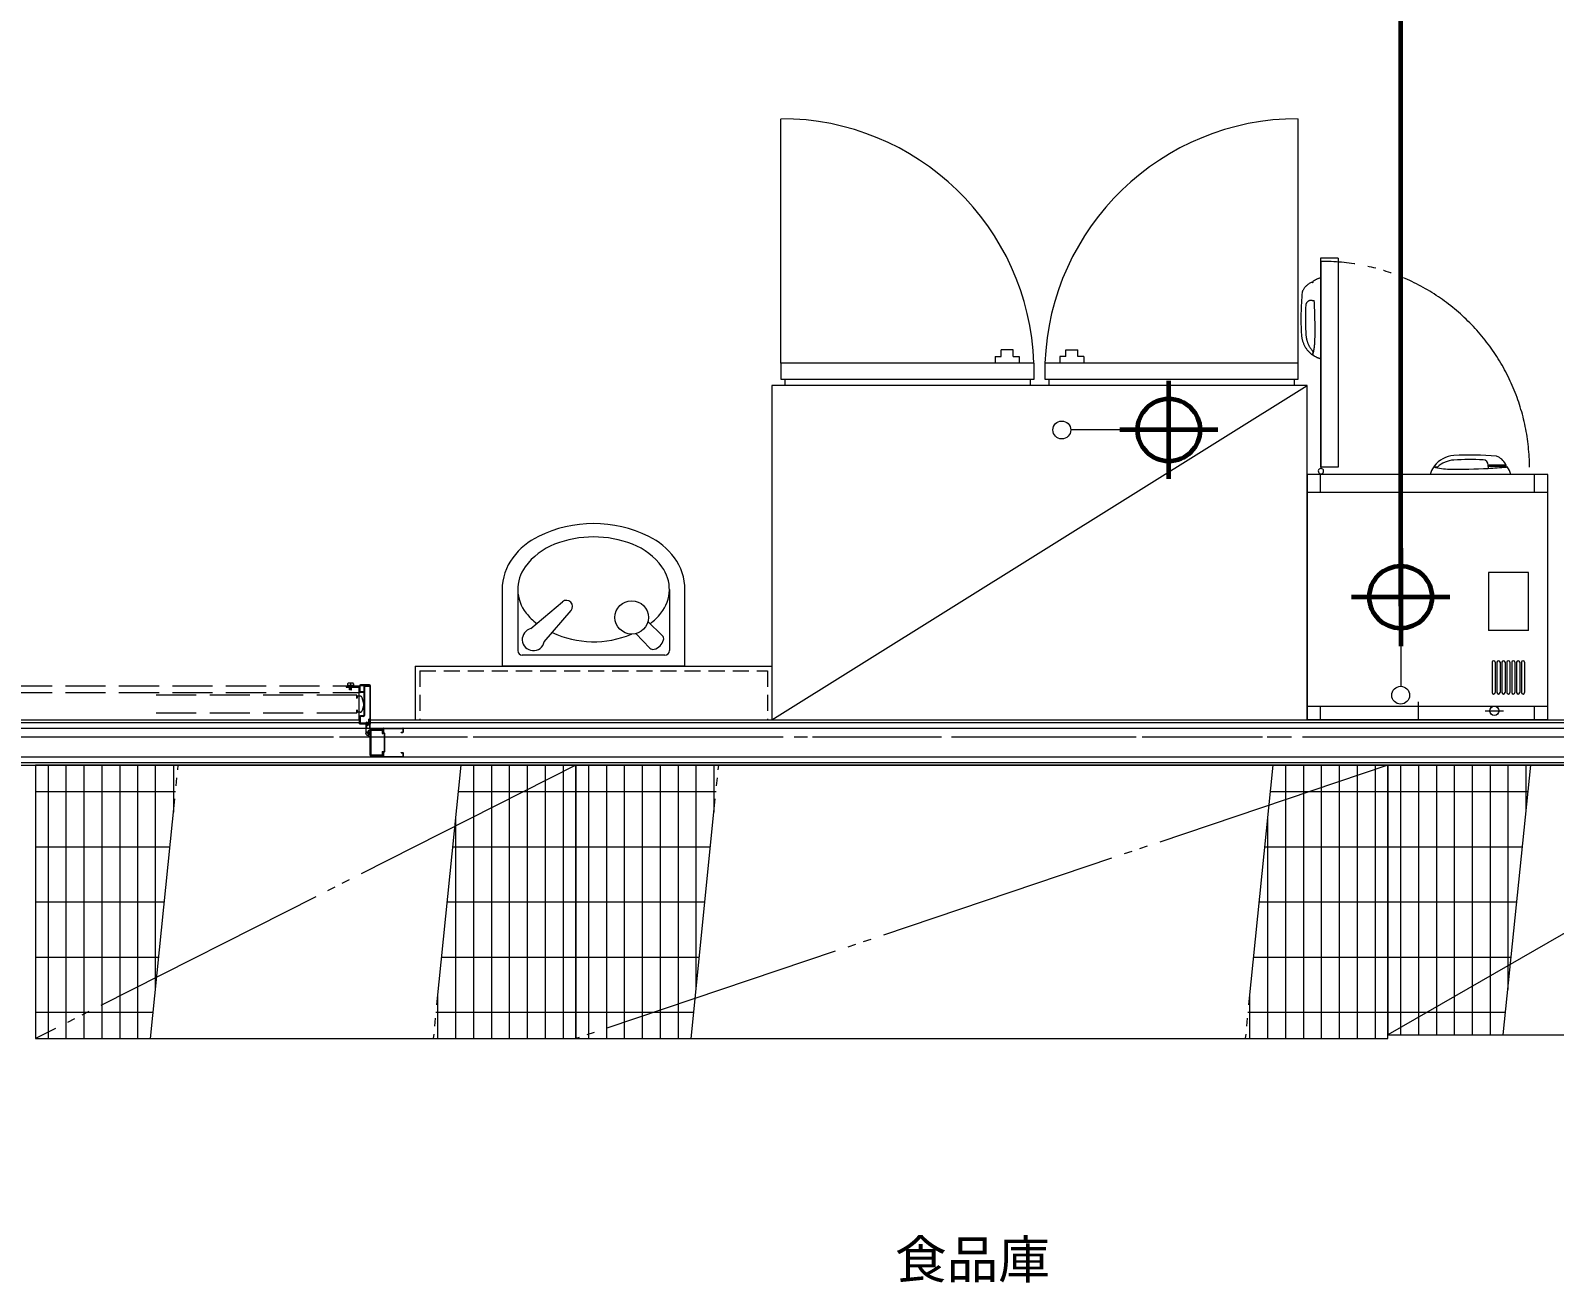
# Model space of a CAD drawing. Units: millimetres at full size. Extents: x -12803 to 120774, y -9413 to 101127.
# Drawn here: x 86442 to 89859, y 13273 to 16081 of the extents above; entities that cross this region are included whole.
import ezdxf
from ezdxf.enums import TextEntityAlignment as Align

# ---------------------------------------------------------------- set-up
doc = ezdxf.new("R2010")
doc.units = ezdxf.units.MM
doc.header["$LTSCALE"] = 30
for name, pattern in [('CHAIN2', [12, 9, -1, 1, -1]), ('DASHED1', [1.8, 1.2, -0.6]), ('DASHED3', [4, 3, -1]), ('DOUBLE_CHAIN1', [8.8, 5, -1, 0.6, -0.6, 0.6, -1]), ('LONG_CHAIN', [21, 18, -1, 1, -1]), ('LONG_DOUBLE_CHAIN', [21.8, 18, -1, 0.6, -0.6, 0.6, -1])]:
    doc.linetypes.add(name, pattern=pattern)
doc.layers.add('0-0_NoName', color=7, linetype='Continuous')
doc.layers.add('2-E_AIHO12-部屋名', color=7, linetype='Continuous')
for name, color, linetype, lineweight in [('0-5_AIHO47-厨房機器アウトライン', 7, 'Continuous', 15), ('0-6_AIHO30-厨房機器LL', 7, 'Continuous', 15), ('0-E_AIHO48-厨房機器既設品', 7, 'Continuous', 15), ('1-0_AIHO58-排水寸法・コメント', 1, 'Continuous', 60), ('2-2_間仕切り芯', 7, 'DOUBLE_CHAIN1', 15), ('2-3_間仕切り', 7, 'Continuous', 15), ('2-A_建具', 7, 'Continuous', 15), ('2-B_金物', 7, 'Continuous', 15), ('2-D_AIHO13-衛生器具', 7, 'Continuous', 15), ('3-2_AIHO08-壁芯', 7, 'CHAIN2', 15), ('3-3_AIHO30-厨房機器', 7, 'Continuous', 15), ('3-5_AIHO57-排水立上げ', 7, 'Continuous', 15), ('3-6_AIHO56-排水接続', 7, 'Continuous', 15), ('3-7_AIHO32-厨房機器補助線', 7, 'LONG_DOUBLE_CHAIN', 15), ('9-1_配管－汚水１：硬質塩ビ管（ＤＶ）', 2, 'Continuous', 30)]:
    doc.layers.add(name, color=color, linetype=linetype, lineweight=lineweight)
doc.styles.add('ＭＳ ゴシック', font='')
doc.styles.get('ＭＳ ゴシック').set_extended_font_data('MS Gothic')

# ---------------------------------------------------------------- blocks, each defined once
blk = doc.blocks.new('グループ部品-696')
at = {"layer": '1-0_AIHO58-排水寸法・コメント'}
blk.add_line((89514.36, 14789.91), (89514.36, 26550.76), dxfattribs=at)
blk = doc.blocks.new('グループ部品-697')
at = {"layer": '3-6_AIHO56-排水接続', "color": 1, "lineweight": 60}
for p, q in [((88994.36, 15074.91), (88994.36, 15294.91)), ((89104.36, 15184.91), (88884.36, 15184.91)), ((89514.36, 14919.91), (89514.36, 14699.91)), ((89624.36, 14809.91), (89404.36, 14809.91))]:
    blk.add_line(p, q, dxfattribs=at)
for centre in [(88994.36, 15184.91), (89514.36, 14809.91)]:
    blk.add_circle(centre, 70, dxfattribs=at)
at = {"layer": '1-0_AIHO58-排水寸法・コメント'}
blk.add_blockref('グループ部品-696', (0, 0), dxfattribs=at)
blk = doc.blocks.new('グループ部品-732')
at = {"layer": '0-5_AIHO47-厨房機器アウトライン'}
for p, q in [((87664.86, 14432.91), (86452.86, 14432.91)), ((86452.86, 14432.91), (86452.86, 13819.91)), ((89485.86, 14432.91), (87664.86, 14432.91)), ((87664.86, 14432.91), (87664.86, 13819.91)), ((87664.86, 13819.91), (87664.86, 14432.91)), ((89485.86, 13819.91), (89485.86, 14432.91)), ((86452.86, 13819.91), (87664.86, 13819.91)), ((87664.86, 13819.91), (89485.86, 13819.91))]:
    blk.add_line(p, q, dxfattribs=at)
at = {"layer": '0-6_AIHO30-厨房機器LL'}
for p, q in [((86480.93, 14432.91), (86480.93, 13819.91)), ((86521.13, 14432.91), (86521.13, 13819.91)), ((86561.33, 14432.91), (86561.33, 13819.91)), ((86601.53, 14432.91), (86601.53, 13819.91)), ((86641.73, 14432.91), (86641.73, 13819.91)), ((86681.93, 14432.91), (86681.93, 13819.91)), ((86722.13, 13929.62), (86722.13, 14432.91)), ((86762.33, 14432.91), (86762.33, 14327.61)), ((87434.93, 14432.91), (87434.93, 13819.91)), ((87475.13, 14432.91), (87475.13, 13819.91)), ((87515.33, 14432.91), (87515.33, 13819.91)), ((87555.53, 14432.91), (87555.53, 13819.91)), ((87595.73, 14432.91), (87595.73, 13819.91)), ((87635.93, 14432.91), (87635.93, 13819.91)), ((87692.93, 14432.91), (87692.93, 13819.91)), ((87733.13, 14432.91), (87733.13, 13819.91)), ((87773.33, 14432.91), (87773.33, 13819.91)), ((87813.53, 14432.91), (87813.53, 13819.91)), ((87853.73, 14432.91), (87853.73, 13819.91)), ((87893.93, 14432.91), (87893.93, 13819.91)), ((87934.13, 13929.62), (87934.13, 14432.91)), ((87974.33, 14432.91), (87974.33, 14327.61)), ((89255.93, 14432.91), (89255.93, 13819.91)), ((89296.13, 14432.91), (89296.13, 13819.91)), ((89336.33, 14432.91), (89336.33, 13819.91)), ((89376.53, 14432.91), (89376.53, 13819.91)), ((89416.73, 14432.91), (89416.73, 13819.91)), ((89456.93, 14432.91), (89456.93, 13819.91)), ((86452.86, 14373.91), (86767.01, 14373.91)), ((87400.71, 14373.91), (87664.86, 14373.91)), ((87664.86, 14373.91), (87979.01, 14373.91)), ((89221.71, 14373.91), (89485.86, 14373.91)), ((87394.73, 14314.74), (87394.73, 13819.91)), ((89215.73, 14314.74), (89215.73, 13819.91)), ((86452.86, 14250.16), (86754.51, 14250.16)), ((87388.21, 14250.16), (87664.86, 14250.16)), ((87664.86, 14250.16), (87966.51, 14250.16)), ((89209.21, 14250.16), (89485.86, 14250.16)), ((86452.86, 14126.41), (86742.01, 14126.41)), ((87375.71, 14126.41), (87664.86, 14126.41)), ((87664.86, 14126.41), (87954.01, 14126.41)), ((89196.71, 14126.41), (89485.86, 14126.41)), ((86452.86, 14002.66), (86729.51, 14002.66)), ((87363.21, 14002.66), (87664.86, 14002.66)), ((87664.86, 14002.66), (87941.51, 14002.66)), ((89184.21, 14002.66), (89485.86, 14002.66)), ((87354.53, 13916.75), (87354.53, 13819.91)), ((89175.53, 13916.75), (89175.53, 13819.91)), ((86452.86, 13878.91), (86717.01, 13878.91)), ((87350.71, 13878.91), (87664.86, 13878.91)), ((87664.86, 13878.91), (87929.01, 13878.91)), ((89171.71, 13878.91), (89485.86, 13878.91))]:
    blk.add_line(p, q, dxfattribs=at)
at = {"layer": '0-E_AIHO48-厨房機器既設品'}
for p, q in [((88124.36, 15334.91), (88124.36, 15881.91)), ((89284.36, 15334.91), (89284.36, 15881.91)), ((88604.85, 15350.01), (88604.85, 15334.91)), ((88604.85, 15350.01), (88618.47, 15350.01)), ((88645.47, 15364.91), (88618.47, 15364.91)), ((88618.47, 15350.01), (88618.47, 15364.91)), ((88645.47, 15350.01), (88645.47, 15364.91)), ((88645.47, 15350.01), (88659.08, 15350.01)), ((88659.08, 15350.01), (88659.08, 15334.91)), ((88749.63, 15350.01), (88749.63, 15334.91)), ((88763.24, 15350.01), (88749.63, 15350.01)), ((88763.24, 15364.91), (88790.24, 15364.91)), ((88763.24, 15350.01), (88763.24, 15364.91)), ((88790.24, 15350.01), (88790.24, 15364.91)), ((88803.86, 15350.01), (88790.24, 15350.01)), ((88803.86, 15350.01), (88803.86, 15334.91)), ((88104.36, 14534.91), (89304.36, 15284.91)), ((88133.36, 15298.91), (88133.36, 15284.91)), ((88683.36, 15298.91), (88683.36, 15284.91)), ((88725.36, 15298.91), (88725.36, 15284.91)), ((89275.36, 15298.91), (89275.36, 15284.91)), ((89304.36, 14534.91), (89304.36, 15284.91)), ((89304.36, 15084.91), (89304.36, 14534.91)), ((89334.36, 15084.91), (89304.36, 15084.91)), ((89334.36, 15084.91), (89334.36, 15086.54)), ((89334.36, 15044.91), (89334.36, 15084.91)), ((89336.86, 15084.91), (89334.36, 15084.91)), ((89336.86, 15084.91), (89336.86, 15086.54)), ((89585.86, 15084.91), (89336.86, 15084.91)), ((89761.36, 15084.91), (89580.36, 15084.91)), ((89595.87, 15101.46), (89590.18, 15102.46)), ((89710.86, 15103.11), (89710.86, 15105.94)), ((89750.86, 15105.61), (89710.86, 15105.61)), ((89710.86, 15102.61), (89710.86, 15098.78)), ((89750.86, 15102.61), (89750.36, 15102.61)), ((89750.86, 15103.11), (89750.86, 15105.61)), ((89750.86, 15102.61), (89750.86, 15101.68)), ((89753.36, 15101.91), (89750.86, 15101.68)), ((89814.36, 15084.91), (89755.85, 15084.91)), ((89814.36, 15044.91), (89814.36, 15084.91)), ((89844.36, 15044.91), (89304.36, 15044.91)), ((89711.36, 14864.91), (89711.36, 14734.91)), ((89801.36, 14734.91), (89711.36, 14734.91)), ((89719.36, 14663.91), (89719.36, 14595.91)), ((89726.36, 14663.91), (89726.36, 14595.91)), ((89730.36, 14663.91), (89730.36, 14595.91)), ((89737.36, 14663.91), (89737.36, 14595.91)), ((89741.36, 14663.91), (89741.36, 14595.91)), ((89748.36, 14663.91), (89748.36, 14595.91)), ((89752.36, 14663.91), (89752.36, 14595.91)), ((89759.36, 14663.91), (89759.36, 14595.91)), ((89763.36, 14663.91), (89763.36, 14595.91)), ((89770.36, 14663.91), (89770.36, 14595.91)), ((89774.36, 14663.91), (89774.36, 14595.91)), ((89781.36, 14663.91), (89781.36, 14595.91)), ((89785.36, 14663.91), (89785.36, 14595.91)), ((89792.36, 14663.91), (89792.36, 14595.91)), ((89844.36, 14564.91), (89304.36, 14564.91)), ((89334.36, 14534.91), (89334.36, 14564.91)), ((89814.36, 14534.91), (89814.36, 14564.91)), ((89844.36, 14534.91), (89304.36, 14534.91)), ((90535.86, 14432.91), (89485.86, 14432.91)), ((89485.86, 14432.91), (89485.86, 13827.91)), ((90535.86, 14432.91), (89485.86, 13827.91)), ((90535.86, 14432.91), (89485.86, 14432.91)), ((89485.86, 14432.91), (89485.86, 13827.91)), ((89513.93, 14432.91), (89513.93, 13827.91)), ((89554.13, 14432.91), (89554.13, 13827.91)), ((89594.33, 14432.91), (89594.33, 13827.91)), ((89634.53, 14432.91), (89634.53, 13827.91)), ((89674.73, 14432.91), (89674.73, 13827.91)), ((89714.93, 14432.91), (89714.93, 13827.91)), ((89744.05, 13827.91), (89805.97, 14432.91)), ((89755.13, 13929.62), (89755.13, 14432.91)), ((89795.33, 14432.91), (89795.33, 14327.61)), ((89485.86, 14373.91), (89800.01, 14373.91)), ((89485.86, 14250.16), (89787.51, 14250.16)), ((89485.86, 14126.41), (89775.01, 14126.41)), ((89485.86, 14002.66), (89762.51, 14002.66)), ((89485.86, 13878.91), (89750.01, 13878.91)), ((89485.86, 13827.91), (90535.86, 13827.91)), ((89485.86, 13827.91), (90535.86, 13827.91))]:
    blk.add_line(p, q, dxfattribs=at)
at = {"layer": '0-E_AIHO48-厨房機器既設品', "linetype": 'LONG_DOUBLE_CHAIN'}
for p, q in [((89334.36, 15570.41), (89334.36, 15101.41)), ((89374.36, 15570.41), (89334.36, 15570.41)), ((89335.61, 15562.91), (89335.61, 15098.41)), ((89374.36, 15570.41), (89374.36, 15101.41)), ((89317.36, 15517.91), (89317.58, 15515.41)), ((89334.36, 15525.91), (89334.36, 15344.91)), ((89316.16, 15515.41), (89313.66, 15515.41)), ((89316.66, 15515.41), (89317.58, 15515.41)), ((89316.66, 15515.41), (89316.66, 15514.91)), ((89316.16, 15475.41), (89313.33, 15475.41)), ((89316.66, 15475.41), (89320.49, 15475.41)), ((89317.8, 15360.42), (89316.8, 15354.74)), ((89374.36, 15101.41), (89334.36, 15101.41))]:
    blk.add_line(p, q, dxfattribs=at)
at = {"layer": '0-E_AIHO48-厨房機器既設品', "linetype": 'LONG_CHAIN'}
for p, q in [((89554.36, 14534.41), (89554.36, 14575.41)), ((89703.86, 14554.91), (89744.86, 14554.91))]:
    blk.add_line(p, q, dxfattribs=at)
at = {"layer": '0-E_AIHO48-厨房機器既設品'}
for points in [[(88692.36, 15334.91), (88124.36, 15334.91), (88124.36, 15298.91), (88692.36, 15298.91)], [(88692.36, 15334.91), (88124.36, 15334.91), (88124.36, 15298.91), (88692.36, 15298.91)], [(89284.36, 15334.91), (88716.36, 15334.91), (88716.36, 15298.91), (89284.36, 15298.91)], [(89284.36, 15334.91), (88716.36, 15334.91), (88716.36, 15298.91), (89284.36, 15298.91)], [(89304.36, 15284.91), (88104.36, 15284.91), (88104.36, 14534.91), (89304.36, 14534.91)]]:
    blk.add_lwpolyline(points, close=True, dxfattribs=at)
for points in [[(89304.36, 15284.91), (88104.36, 15284.91), (88104.36, 14534.91)], [(89750.36, 15102.61), (89711.36, 15102.61), (89710.86, 15102.61)], [(89844.36, 14534.91), (89844.36, 15084.91), (89814.36, 15084.91)], [(89801.36, 14734.91), (89801.36, 14864.91), (89711.36, 14864.91)]]:
    blk.add_lwpolyline(points, dxfattribs=at)
blk.add_circle((89724.36, 14554.91), 10.5, dxfattribs=at)
for centre, radius, start, end in [((88124.36, 15314.91), 568, 2.01787, 90), ((89284.36, 15314.91), 568, 90, 177.98213), ((89637.18, 15067.55), 60, 93.58335, 142.52703), ((89637.33, 15057.54), 60, 93.63504, 132.59842), ((89670.93, 14528.61), 600, 84.43785, 93.58335), ((89670.93, 14528.61), 590, 87.23079, 93.63504), ((89698.86, 15105.94), 12, 0, 87.23079), ((89728.12, 15115.83), 10, 62.78784, 84.43785), ((89714.4, 15089.15), 40, 24.29519, 62.78784), ((89335.61, 15092.41), 6, 282.0247, 257.9753), ((89335.61, 15092.41), 6, 257.9753, 282.0247), ((89637.98, 15068.18), 60, 145.79107, 163.80669), ((89626.19, 15247.06), 150, 255.38999, 269.03226), ((89590.36, 15103.45), 1, 142.52703, 260), ((89596.04, 15102.45), 1, 260, 312.59842), ((89643.93, 16296.91), 1200, 269.03226, 273.19735), ((89711.36, 15103.11), 0.5, 180, 270), ((89643.93, 16296.91), 1200, 273.19735, 275.11233), ((89750.36, 15103.11), 0.5, 270, 0), ((89703.74, 15068.18), 60, 16.19331, 34.20893), ((89722.86, 14663.91), 3.5, 0, 180), ((89733.86, 14663.91), 3.5, 0, 180), ((89744.86, 14663.91), 3.5, 0, 180), ((89755.86, 14663.91), 3.5, 0, 180), ((89766.86, 14663.91), 3.5, 0, 180), ((89777.86, 14663.91), 3.5, 0, 180), ((89788.86, 14663.91), 3.5, 0, 180), ((89722.86, 14595.91), 3.5, 180, 0), ((89733.86, 14595.91), 3.5, 180, 0), ((89744.86, 14595.91), 3.5, 180, 0), ((89755.86, 14595.91), 3.5, 180, 0), ((89766.86, 14595.91), 3.5, 180, 0), ((89777.86, 14595.91), 3.5, 180, 0), ((89788.86, 14595.91), 3.5, 180, 0)]:
    blk.add_arc(centre, radius, start, end, dxfattribs=at)
at = {"layer": '0-E_AIHO48-厨房機器既設品', "linetype": 'LONG_DOUBLE_CHAIN'}
for centre, radius, start, end in [((89339.52, 15099.15), 463.78, 0.27955, 90.48402), ((89351.09, 15468.29), 60, 106.19331, 124.20893), ((89890.66, 15435.49), 600, 174.43785, 183.58335), ((89303.43, 15492.67), 10, 152.78784, 174.43785), ((89330.11, 15478.95), 40, 114.29519, 152.78784), ((89316.16, 15514.91), 0.5, 0, 90), ((89890.66, 15435.49), 590, 177.23079, 183.63504), ((89313.33, 15463.41), 12, 90, 177.23079), ((89316.16, 15475.91), 0.5, 270, 0), ((88122.36, 15408.48), 1200, 359.03226, 3.19735), ((89351.71, 15401.73), 60, 183.58335, 232.52703), ((89361.72, 15401.88), 60, 183.63504, 222.59842), ((89172.21, 15390.75), 150, 345.38999, 359.03226), ((89315.82, 15354.91), 1, 232.52703, 350), ((89351.09, 15402.53), 60, 235.79107, 253.80669), ((89316.82, 15360.59), 1, 350, 42.59842)]:
    blk.add_arc(centre, radius, start, end, dxfattribs=at)
at = {"layer": '2-2_間仕切り芯'}
blk.add_line((84283.29, 14496.41), (93546.63, 14496.41), dxfattribs=at)
at = {"layer": '2-3_間仕切り'}
for p, q in [((86254.36, 14534.91), (87179.36, 14534.91)), ((86254.36, 14528.91), (87179.36, 14528.91)), ((87204.36, 14534.91), (91561.86, 14534.91)), ((87204.36, 14528.91), (91561.86, 14528.91)), ((86254.36, 14516.41), (91561.86, 14516.41)), ((86254.36, 14451.41), (91561.86, 14451.41)), ((86254.36, 14438.91), (91740.86, 14438.91)), ((86254.36, 14432.91), (91740.86, 14432.91))]:
    blk.add_line(p, q, dxfattribs=at)
at = {"layer": '2-A_建具', "linetype": 'DASHED3'}
for p, q in [((85199.86, 14610.91), (87179.36, 14610.91)), ((85199.86, 14595.91), (87179.36, 14595.91)), ((87149.36, 14609.71), (87149.36, 14608.11)), ((87149.36, 14609.71), (87176.96, 14609.71)), ((87153.86, 14616.71), (87152.86, 14615.71)), ((87152.86, 14615.71), (87152.86, 14612.21)), ((87153.36, 14611.71), (87152.86, 14612.21)), ((87165.36, 14611.71), (87153.36, 14611.71)), ((87164.86, 14616.71), (87153.86, 14616.71)), ((87154.36, 14611.71), (87154.36, 14610.91)), ((87157.36, 14602.11), (87157.36, 14610.91)), ((87159.36, 14616.71), (87159.36, 14601.71)), ((87160.96, 14601.71), (87161.36, 14602.11)), ((87161.36, 14602.11), (87161.36, 14610.91)), ((87164.36, 14611.71), (87164.36, 14610.91)), ((87165.86, 14615.71), (87164.86, 14616.71)), ((87165.36, 14611.71), (87165.86, 14612.21)), ((87165.86, 14615.71), (87165.86, 14612.21)), ((87177.76, 14596.71), (87179.36, 14596.71)), ((87178.86, 14535.91), (87178.86, 14610.91)), ((87179.36, 14607.31), (87179.36, 14596.71)), ((87173.46, 14589.91), (86704.36, 14589.91)), ((87173.46, 14582.41), (87173.46, 14589.91)), ((87174.36, 14587.61), (87174.36, 14583.91)), ((87175.56, 14583.91), (87174.36, 14583.91)), ((87180.57, 14587.91), (87174.66, 14587.91)), ((87189.28, 14570.45), (87185.38, 14584.27)), ((87189.28, 14569.37), (87185.38, 14555.55)), ((87173.46, 14549.91), (86704.36, 14549.91)), ((87173.46, 14549.91), (87173.46, 14557.41)), ((87174.36, 14555.91), (87174.36, 14552.21)), ((87175.56, 14555.91), (87174.36, 14555.91)), ((87180.57, 14551.91), (87174.66, 14551.91))]:
    blk.add_line(p, q, dxfattribs=at)
at = {"layer": '2-A_建具'}
for p, q in [((87179.36, 14598.31), (87179.36, 14610.51)), ((87180.96, 14597.51), (87180.96, 14611.31)), ((87202.76, 14611.31), (87180.96, 14611.31)), ((87189.36, 14597.51), (87180.96, 14597.51)), ((87201.96, 14612.91), (87181.76, 14612.91)), ((87189.36, 14595.91), (87181.76, 14595.91)), ((87189.36, 14608.91), (87189.36, 14543.91)), ((87190.96, 14609.71), (87190.96, 14544.71)), ((87202.76, 14611.31), (87202.76, 14525.91)), ((87204.36, 14525.91), (87204.36, 14610.51)), ((87179.36, 14525.91), (87179.36, 14541.51)), ((87180.96, 14542.31), (87180.96, 14525.91)), ((87188.56, 14542.31), (87180.96, 14542.31)), ((87180.96, 14528.21), (87199.46, 14528.21)), ((87189.36, 14543.91), (87181.76, 14543.91)), ((87193.76, 14527.81), (87193.76, 14503.91)), ((87194.76, 14528.97), (87194.76, 14515.11)), ((87196.26, 14529.3), (87196.26, 14521.55)), ((87200.26, 14526.32), (87200.26, 14521.55)), ((87200.46, 14529.21), (87200.46, 14535.91)), ((87201.76, 14526.66), (87201.76, 14515.11)), ((87202.76, 14527.81), (87202.76, 14503.91)), ((87204.36, 14525.91), (87202.76, 14525.91)), ((87201.12, 14500.44), (87194.79, 14506.78)), ((87202.35, 14502.04), (87196.39, 14508.01)), ((87202.76, 14511.51), (87202.76, 14456.31)), ((87205.06, 14511.61), (87230.46, 14511.61)), ((87205.16, 14513.91), (87230.36, 14513.91)), ((87230.46, 14511.61), (87230.46, 14503.91)), ((87230.46, 14503.91), (87232.76, 14503.91)), ((87232.76, 14515.21), (87232.76, 14503.91)), ((87234.76, 14504.41), (87233.11, 14506.06)), ((87233.56, 14515.61), (87276.96, 14515.61)), ((87233.56, 14515.61), (87233.56, 14506.74)), ((87235.56, 14504.74), (87233.56, 14506.74)), ((87233.96, 14516.41), (87276.56, 14516.41)), ((87234.76, 14504.41), (87234.76, 14463.41)), ((87235.56, 14504.74), (87235.56, 14463.08)), ((87272.76, 14506.41), (87276.56, 14506.41)), ((87276.96, 14515.61), (87276.96, 14507.21)), ((87277.76, 14507.61), (87277.76, 14515.21)), ((87230.46, 14463.91), (87230.46, 14456.21)), ((87233.11, 14461.76), (87234.76, 14463.41)), ((87233.56, 14461.08), (87235.56, 14463.08)), ((87272.76, 14460.61), (87276.96, 14460.61)), ((87276.96, 14460.61), (87276.96, 14452.21)), ((87277.76, 14452.61), (87277.76, 14460.21)), ((87205.16, 14453.91), (87230.36, 14453.91)), ((87233.96, 14451.41), (87276.56, 14451.41))]:
    blk.add_line(p, q, dxfattribs=at)
at = {"layer": '2-A_建具', "linetype": 'DASHED3'}
for points in [[(87149.36, 14608.11), (87177.76, 14608.11), (87177.76, 14596.71)], [(87160.96, 14601.71), (87157.76, 14601.71), (87157.36, 14602.11)]]:
    blk.add_lwpolyline(points, dxfattribs=at)
at = {"layer": '2-A_建具'}
for points in [[(87201.76, 14611.31), (87201.76, 14609.71), (87190.96, 14609.71)], [(87179.36, 14525.91), (87180.96, 14525.91), (87199.36, 14525.91)], [(87202.76, 14529.31), (87202.76, 14535.91), (87200.46, 14535.91)], [(87205.06, 14511.61), (87205.06, 14456.21), (87230.46, 14456.21)], [(87272.76, 14506.41), (87272.76, 14507.21), (87276.96, 14507.21)], [(87230.46, 14463.91), (87232.76, 14463.91), (87232.76, 14452.61)], [(87233.56, 14461.08), (87233.56, 14452.21), (87276.96, 14452.21)], [(87272.76, 14460.61), (87272.76, 14461.41), (87276.56, 14461.41)]]:
    blk.add_lwpolyline(points, dxfattribs=at)
blk.add_circle((87198.26, 14503.91), 4.5, dxfattribs=at)
at = {"layer": '2-A_建具', "linetype": 'DASHED3'}
for centre, radius, start, end in [((87176.96, 14607.31), 2.4, 0, 90), ((87174.66, 14587.61), 0.3, 90, 180), ((87180.57, 14582.91), 5, 15.75454, 90), ((87187.36, 14569.91), 2, 344.24546, 15.75454), ((87174.66, 14552.21), 0.3, 180, 270), ((87180.57, 14556.91), 5, 270, 344.24546)]:
    blk.add_arc(centre, radius, start, end, dxfattribs=at)
at = {"layer": '2-A_建具'}
for centre, radius, start, end in [((87181.76, 14610.51), 2.4, 90, 180), ((87181.76, 14598.31), 2.4, 180, 270), ((87191.76, 14608.91), 2.4, 90, 180), ((87201.96, 14610.51), 2.4, 0, 90), ((87181.76, 14541.51), 2.4, 90, 180), ((87188.56, 14544.71), 2.4, 270, 0), ((87193.76, 14525.91), 1, 180, 0), ((87196.01, 14526.87), 2.44, 22.61986, 157.38014), ((87195.56, 14525.91), 1, 205.84193, 0), ((87197.36, 14525.91), 1, 205.84193, 0), ((87200.51, 14526.87), 2.44, 22.61986, 157.38014), ((87200.51, 14528.75), 2.44, 202.61986, 337.38014), ((87199.16, 14525.91), 1, 205.84193, 0), ((87199.36, 14529.31), 3.4, 270, 0), ((87199.46, 14529.21), 1, 270, 0), ((87200.96, 14525.91), 1, 205.84193, 0), ((87202.76, 14525.91), 1, 205.84193, 0), ((87202.18, 14507.37), 4.02, 81.82006, 165.0162), ((87202.18, 14500.45), 4.02, 194.9838, 278.17994), ((87205.16, 14511.51), 2.4, 90, 180), ((87230.36, 14511.51), 2.4, 0, 90), ((87233.96, 14515.21), 1.2, 90, 180), ((87233.96, 14506.91), 1.2, 180, 225), ((87276.56, 14515.21), 1.2, 0, 90), ((87276.56, 14507.61), 1.2, 270, 0), ((87233.96, 14460.91), 1.2, 135, 180), ((87276.56, 14460.21), 1.2, 0, 90), ((87205.16, 14456.31), 2.4, 180, 270), ((87230.36, 14456.31), 2.4, 270, 0), ((87233.96, 14452.61), 1.2, 180, 270), ((87276.56, 14452.61), 1.2, 270, 0)]:
    blk.add_arc(centre, radius, start, end, dxfattribs=at)
at = {"layer": '2-B_金物'}
for p, q in [((87304.36, 14654.91), (88104.36, 14654.91)), ((87304.36, 14654.91), (87304.36, 14534.91)), ((88104.36, 14654.91), (88104.36, 14534.91))]:
    blk.add_line(p, q, dxfattribs=at)
at = {"layer": '2-B_金物', "linetype": 'DASHED1'}
blk.add_line((87314.36, 14644.91), (87314.36, 14534.91), dxfattribs=at)
blk.add_lwpolyline([(87314.36, 14644.91), (88094.36, 14644.91), (88094.36, 14534.91)], dxfattribs=at)
at = {"layer": '2-D_AIHO13-衛生器具'}
for p, q in [((87499.35, 14826.54), (87499.35, 14654.91)), ((87534.35, 14827.41), (87534.35, 14689.91)), ((87563.9, 14739.3), (87634.68, 14799.51)), ((87874.36, 14827.41), (87874.36, 14689.91)), ((87909.36, 14654.91), (87909.36, 14826.54)), ((87593.76, 14709.43), (87653.97, 14780.22)), ((87858.52, 14723.9), (87826.18, 14755.08)), ((87799.19, 14728.09), (87830.37, 14695.75)), ((87864.36, 14679.91), (87544.35, 14679.91)), ((87909.36, 14654.91), (87499.35, 14654.91)), ((87614.35, 14654.91), (87594.35, 14654.91))]:
    blk.add_line(p, q, dxfattribs=at)
blk.add_circle((87789.86, 14764.41), 37.5, dxfattribs=at)
for centre, radius, start, end in [((87704.36, 14694.91), 280.01, 63.81443, 116.18557), ((87651.4, 14802.6), 160, 116.18557, 143.24105), ((87704.36, 14704.91), 240, 68.65668, 111.34332), ((87757.31, 14802.6), 160, 36.75895, 63.81443), ((87671.6, 14788.74), 150, 111.34332, 143.49008), ((87737.11, 14788.74), 150, 36.50992, 68.65668), ((87619.35, 14826.54), 120, 143.24105, 180), ((87619.35, 14827.41), 85, 143.49008, 218.88801), ((87789.36, 14827.41), 85, 321.11199, 36.50992), ((87789.36, 14826.54), 120, 0, 36.75895), ((87643.55, 14789.08), 13.68, 319.62111, 130.38272), ((87662.17, 14861.94), 140, 218.88801, 232.65285), ((87746.55, 14861.94), 140, 307.1465, 321.11199), ((87569.37, 14714.91), 25, 102.64013, 347.32941), ((87704.36, 14929.92), 220, 245.06722, 292.67346), ((87832.28, 14721.98), 30, 285.3058, 344.69517), ((87851.58, 14716.7), 10, 344.69517, 46.04339), ((87544.35, 14689.91), 10, 180, 270), ((87837.56, 14702.69), 10, 223.95652, 285.3058), ((87864.36, 14689.91), 10, 270, 0)]:
    blk.add_arc(centre, radius, start, end, dxfattribs=at)
at = {"layer": '3-2_AIHO08-壁芯'}
blk.add_line((84974.36, 14496.41), (93074.36, 14496.41), dxfattribs=at)
at = {"layer": '3-3_AIHO30-厨房機器'}
for p, q in [((88104.36, 14534.91), (89304.36, 14534.91)), ((87664.86, 14432.91), (86452.86, 14432.91)), ((86452.86, 14432.91), (86452.86, 13819.91)), ((89485.86, 14432.91), (87664.86, 14432.91)), ((87664.86, 14432.91), (87664.86, 13819.91)), ((87664.86, 13819.91), (87664.86, 14432.91)), ((89485.86, 13819.91), (89485.86, 14432.91)), ((86452.86, 13819.91), (87664.86, 13819.91)), ((87664.86, 13819.91), (89485.86, 13819.91))]:
    blk.add_line(p, q, dxfattribs=at)
at = {"layer": '3-5_AIHO57-排水立上げ'}
for p, q in [((88924.36, 15184.91), (88774.36, 15184.91)), ((89514.36, 14739.91), (89514.36, 14609.91))]:
    blk.add_line(p, q, dxfattribs=at)
for centre in [(88754.36, 15184.91), (89514.36, 14589.91)]:
    blk.add_circle(centre, 20, dxfattribs=at)
at = {"layer": '3-7_AIHO32-厨房機器補助線'}
for p, q in [((87664.86, 14432.91), (86452.86, 13819.91)), ((86711.05, 13819.91), (86772.97, 14432.91)), ((87406.67, 14432.91), (87344.75, 13819.91)), ((89485.86, 14432.91), (87664.86, 13819.91)), ((87923.05, 13819.91), (87984.97, 14432.91)), ((89227.67, 14432.91), (89165.75, 13819.91))]:
    blk.add_line(p, q, dxfattribs=at)
at = {"layer": '2-E_AIHO12-部屋名', "style": 'ＭＳ ゴシック'}
blk.add_text('食品庫', height=84.92, dxfattribs=at).set_placement((88380.25, 13256.59), align=Align.BOTTOM_LEFT)
blk = doc.blocks.new('グループ部品-763')
at = {"layer": '0-5_AIHO47-厨房機器アウトライン'}
for p, q in [((87664.86, 14432.91), (86452.86, 14432.91)), ((86452.86, 14432.91), (86452.86, 13819.91)), ((89485.86, 14432.91), (87664.86, 14432.91)), ((87664.86, 14432.91), (87664.86, 13819.91)), ((87664.86, 13819.91), (87664.86, 14432.91)), ((89485.86, 13819.91), (89485.86, 14432.91)), ((86452.86, 13819.91), (87664.86, 13819.91)), ((87664.86, 13819.91), (89485.86, 13819.91))]:
    blk.add_line(p, q, dxfattribs=at)
at = {"layer": '0-6_AIHO30-厨房機器LL'}
for p, q in [((86480.93, 14432.91), (86480.93, 13819.91)), ((86521.13, 14432.91), (86521.13, 13819.91)), ((86561.33, 14432.91), (86561.33, 13819.91)), ((86601.53, 14432.91), (86601.53, 13819.91)), ((86641.73, 14432.91), (86641.73, 13819.91)), ((86681.93, 14432.91), (86681.93, 13819.91)), ((86722.13, 13929.62), (86722.13, 14432.91)), ((86762.33, 14432.91), (86762.33, 14327.61)), ((87434.93, 14432.91), (87434.93, 13819.91)), ((87475.13, 14432.91), (87475.13, 13819.91)), ((87515.33, 14432.91), (87515.33, 13819.91)), ((87555.53, 14432.91), (87555.53, 13819.91)), ((87595.73, 14432.91), (87595.73, 13819.91)), ((87635.93, 14432.91), (87635.93, 13819.91)), ((87692.93, 14432.91), (87692.93, 13819.91)), ((87733.13, 14432.91), (87733.13, 13819.91)), ((87773.33, 14432.91), (87773.33, 13819.91)), ((87813.53, 14432.91), (87813.53, 13819.91)), ((87853.73, 14432.91), (87853.73, 13819.91)), ((87893.93, 14432.91), (87893.93, 13819.91)), ((87934.13, 13929.62), (87934.13, 14432.91)), ((87974.33, 14432.91), (87974.33, 14327.61)), ((89255.93, 14432.91), (89255.93, 13819.91)), ((89296.13, 14432.91), (89296.13, 13819.91)), ((89336.33, 14432.91), (89336.33, 13819.91)), ((89376.53, 14432.91), (89376.53, 13819.91)), ((89416.73, 14432.91), (89416.73, 13819.91)), ((89456.93, 14432.91), (89456.93, 13819.91)), ((86452.86, 14373.91), (86767.01, 14373.91)), ((87400.71, 14373.91), (87664.86, 14373.91)), ((87664.86, 14373.91), (87979.01, 14373.91)), ((89221.71, 14373.91), (89485.86, 14373.91)), ((87394.73, 14314.74), (87394.73, 13819.91)), ((89215.73, 14314.74), (89215.73, 13819.91)), ((86452.86, 14250.16), (86754.51, 14250.16)), ((87388.21, 14250.16), (87664.86, 14250.16)), ((87664.86, 14250.16), (87966.51, 14250.16)), ((89209.21, 14250.16), (89485.86, 14250.16)), ((86452.86, 14126.41), (86742.01, 14126.41)), ((87375.71, 14126.41), (87664.86, 14126.41)), ((87664.86, 14126.41), (87954.01, 14126.41)), ((89196.71, 14126.41), (89485.86, 14126.41)), ((86452.86, 14002.66), (86729.51, 14002.66)), ((87363.21, 14002.66), (87664.86, 14002.66)), ((87664.86, 14002.66), (87941.51, 14002.66)), ((89184.21, 14002.66), (89485.86, 14002.66)), ((87354.53, 13916.75), (87354.53, 13819.91)), ((89175.53, 13916.75), (89175.53, 13819.91)), ((86452.86, 13878.91), (86717.01, 13878.91)), ((87350.71, 13878.91), (87664.86, 13878.91)), ((87664.86, 13878.91), (87929.01, 13878.91)), ((89171.71, 13878.91), (89485.86, 13878.91))]:
    blk.add_line(p, q, dxfattribs=at)
at = {"layer": '0-E_AIHO48-厨房機器既設品', "linetype": 'LONG_DOUBLE_CHAIN'}
for p, q in [((89334.36, 15570.41), (89334.36, 15101.41)), ((89374.36, 15570.41), (89334.36, 15570.41)), ((89335.61, 15562.91), (89335.61, 15098.41)), ((89374.36, 15570.41), (89374.36, 15101.41)), ((89317.36, 15517.91), (89317.58, 15515.41)), ((89334.36, 15525.91), (89334.36, 15344.91)), ((89316.16, 15515.41), (89313.66, 15515.41)), ((89316.66, 15515.41), (89317.58, 15515.41)), ((89316.66, 15515.41), (89316.66, 15514.91)), ((89316.16, 15475.41), (89313.33, 15475.41)), ((89316.66, 15475.41), (89320.49, 15475.41)), ((89317.8, 15360.42), (89316.8, 15354.74)), ((89374.36, 15101.41), (89334.36, 15101.41))]:
    blk.add_line(p, q, dxfattribs=at)
at = {"layer": '0-E_AIHO48-厨房機器既設品'}
for p, q in [((89304.36, 15084.91), (89304.36, 14534.91)), ((89334.36, 15084.91), (89304.36, 15084.91)), ((89334.36, 15084.91), (89334.36, 15086.54)), ((89334.36, 15044.91), (89334.36, 15084.91)), ((89336.86, 15084.91), (89334.36, 15084.91)), ((89336.86, 15084.91), (89336.86, 15086.54)), ((89585.86, 15084.91), (89336.86, 15084.91)), ((89761.36, 15084.91), (89580.36, 15084.91)), ((89595.87, 15101.46), (89590.18, 15102.46)), ((89710.86, 15103.11), (89710.86, 15105.94)), ((89750.86, 15105.61), (89710.86, 15105.61)), ((89710.86, 15102.61), (89710.86, 15098.78)), ((89750.86, 15102.61), (89750.36, 15102.61)), ((89750.86, 15103.11), (89750.86, 15105.61)), ((89750.86, 15102.61), (89750.86, 15101.68)), ((89753.36, 15101.91), (89750.86, 15101.68)), ((89814.36, 15084.91), (89755.85, 15084.91)), ((89814.36, 15044.91), (89814.36, 15084.91)), ((89844.36, 15044.91), (89304.36, 15044.91)), ((89711.36, 14864.91), (89711.36, 14734.91)), ((89801.36, 14734.91), (89711.36, 14734.91)), ((89719.36, 14663.91), (89719.36, 14595.91)), ((89726.36, 14663.91), (89726.36, 14595.91)), ((89730.36, 14663.91), (89730.36, 14595.91)), ((89737.36, 14663.91), (89737.36, 14595.91)), ((89741.36, 14663.91), (89741.36, 14595.91)), ((89748.36, 14663.91), (89748.36, 14595.91)), ((89752.36, 14663.91), (89752.36, 14595.91)), ((89759.36, 14663.91), (89759.36, 14595.91)), ((89763.36, 14663.91), (89763.36, 14595.91)), ((89770.36, 14663.91), (89770.36, 14595.91)), ((89774.36, 14663.91), (89774.36, 14595.91)), ((89781.36, 14663.91), (89781.36, 14595.91)), ((89785.36, 14663.91), (89785.36, 14595.91)), ((89792.36, 14663.91), (89792.36, 14595.91)), ((89844.36, 14564.91), (89304.36, 14564.91)), ((89334.36, 14534.91), (89334.36, 14564.91)), ((89814.36, 14534.91), (89814.36, 14564.91)), ((89844.36, 14534.91), (89304.36, 14534.91)), ((90535.86, 14432.91), (89485.86, 14432.91)), ((89485.86, 14432.91), (89485.86, 13827.91)), ((90535.86, 14432.91), (89485.86, 13827.91)), ((90535.86, 14432.91), (89485.86, 14432.91)), ((89485.86, 14432.91), (89485.86, 13827.91)), ((89513.93, 14432.91), (89513.93, 13827.91)), ((89554.13, 14432.91), (89554.13, 13827.91)), ((89594.33, 14432.91), (89594.33, 13827.91)), ((89634.53, 14432.91), (89634.53, 13827.91)), ((89674.73, 14432.91), (89674.73, 13827.91)), ((89714.93, 14432.91), (89714.93, 13827.91)), ((89744.05, 13827.91), (89805.97, 14432.91)), ((89755.13, 13929.62), (89755.13, 14432.91)), ((89795.33, 14432.91), (89795.33, 14327.61)), ((89485.86, 14373.91), (89800.01, 14373.91)), ((89485.86, 14250.16), (89787.51, 14250.16)), ((89485.86, 14126.41), (89775.01, 14126.41)), ((89485.86, 14002.66), (89762.51, 14002.66)), ((89485.86, 13878.91), (89750.01, 13878.91)), ((89485.86, 13827.91), (90535.86, 13827.91)), ((89485.86, 13827.91), (90535.86, 13827.91))]:
    blk.add_line(p, q, dxfattribs=at)
at = {"layer": '0-E_AIHO48-厨房機器既設品', "linetype": 'LONG_CHAIN'}
for p, q in [((89554.36, 14534.41), (89554.36, 14575.41)), ((89703.86, 14554.91), (89744.86, 14554.91))]:
    blk.add_line(p, q, dxfattribs=at)
at = {"layer": '0-E_AIHO48-厨房機器既設品'}
for points in [[(89750.36, 15102.61), (89711.36, 15102.61), (89710.86, 15102.61)], [(89844.36, 14534.91), (89844.36, 15084.91), (89814.36, 15084.91)], [(89801.36, 14734.91), (89801.36, 14864.91), (89711.36, 14864.91)]]:
    blk.add_lwpolyline(points, dxfattribs=at)
blk.add_circle((89724.36, 14554.91), 10.5, dxfattribs=at)
at = {"layer": '0-E_AIHO48-厨房機器既設品', "linetype": 'LONG_DOUBLE_CHAIN'}
for centre, radius, start, end in [((89339.52, 15099.15), 463.78, 0.27955, 90.48402), ((89351.09, 15468.29), 60, 106.19331, 124.20893), ((89890.66, 15435.49), 600, 174.43785, 183.58335), ((89303.43, 15492.67), 10, 152.78784, 174.43785), ((89330.11, 15478.95), 40, 114.29519, 152.78784), ((89316.16, 15514.91), 0.5, 0, 90), ((89890.66, 15435.49), 590, 177.23079, 183.63504), ((89313.33, 15463.41), 12, 90, 177.23079), ((89316.16, 15475.91), 0.5, 270, 0), ((88122.36, 15408.48), 1200, 359.03226, 3.19735), ((89351.71, 15401.73), 60, 183.58335, 232.52703), ((89361.72, 15401.88), 60, 183.63504, 222.59842), ((89172.21, 15390.75), 150, 345.38999, 359.03226), ((89315.82, 15354.91), 1, 232.52703, 350), ((89351.09, 15402.53), 60, 235.79107, 253.80669), ((89316.82, 15360.59), 1, 350, 42.59842)]:
    blk.add_arc(centre, radius, start, end, dxfattribs=at)
at = {"layer": '0-E_AIHO48-厨房機器既設品'}
for centre, radius, start, end in [((89637.18, 15067.55), 60, 93.58335, 142.52703), ((89637.33, 15057.54), 60, 93.63504, 132.59842), ((89670.93, 14528.61), 600, 84.43785, 93.58335), ((89670.93, 14528.61), 590, 87.23079, 93.63504), ((89698.86, 15105.94), 12, 0, 87.23079), ((89728.12, 15115.83), 10, 62.78784, 84.43785), ((89714.4, 15089.15), 40, 24.29519, 62.78784), ((89335.61, 15092.41), 6, 282.0247, 257.9753), ((89335.61, 15092.41), 6, 257.9753, 282.0247), ((89637.98, 15068.18), 60, 145.79107, 163.80669), ((89626.19, 15247.06), 150, 255.38999, 269.03226), ((89590.36, 15103.45), 1, 142.52703, 260), ((89596.04, 15102.45), 1, 260, 312.59842), ((89643.93, 16296.91), 1200, 269.03226, 273.19735), ((89711.36, 15103.11), 0.5, 180, 270), ((89643.93, 16296.91), 1200, 273.19735, 275.11233), ((89750.36, 15103.11), 0.5, 270, 0), ((89703.74, 15068.18), 60, 16.19331, 34.20893), ((89722.86, 14663.91), 3.5, 0, 180), ((89733.86, 14663.91), 3.5, 0, 180), ((89744.86, 14663.91), 3.5, 0, 180), ((89755.86, 14663.91), 3.5, 0, 180), ((89766.86, 14663.91), 3.5, 0, 180), ((89777.86, 14663.91), 3.5, 0, 180), ((89788.86, 14663.91), 3.5, 0, 180), ((89722.86, 14595.91), 3.5, 180, 0), ((89733.86, 14595.91), 3.5, 180, 0), ((89744.86, 14595.91), 3.5, 180, 0), ((89755.86, 14595.91), 3.5, 180, 0), ((89766.86, 14595.91), 3.5, 180, 0), ((89777.86, 14595.91), 3.5, 180, 0), ((89788.86, 14595.91), 3.5, 180, 0)]:
    blk.add_arc(centre, radius, start, end, dxfattribs=at)
at = {"layer": '2-2_間仕切り芯'}
blk.add_line((84283.29, 14496.41), (93546.63, 14496.41), dxfattribs=at)
at = {"layer": '2-A_建具'}
blk.add_line((87205.16, 14513.91), (87230.36, 14513.91), dxfattribs=at)
at = {"layer": '3-2_AIHO08-壁芯'}
blk.add_line((84974.36, 14496.41), (93074.36, 14496.41), dxfattribs=at)
at = {"layer": '3-3_AIHO30-厨房機器'}
for p, q in [((87664.86, 14432.91), (86452.86, 14432.91)), ((86452.86, 14432.91), (86452.86, 13819.91)), ((89485.86, 14432.91), (87664.86, 14432.91)), ((87664.86, 14432.91), (87664.86, 13819.91)), ((87664.86, 13819.91), (87664.86, 14432.91)), ((89485.86, 13819.91), (89485.86, 14432.91)), ((86452.86, 13819.91), (87664.86, 13819.91)), ((87664.86, 13819.91), (89485.86, 13819.91))]:
    blk.add_line(p, q, dxfattribs=at)
at = {"layer": '3-5_AIHO57-排水立上げ'}
blk.add_line((89514.36, 14739.91), (89514.36, 14609.91), dxfattribs=at)
blk.add_circle((89514.36, 14589.91), 20, dxfattribs=at)
at = {"layer": '3-7_AIHO32-厨房機器補助線'}
for p, q in [((87664.86, 14432.91), (86452.86, 13819.91)), ((86711.05, 13819.91), (86772.97, 14432.91)), ((87406.67, 14432.91), (87344.75, 13819.91)), ((89485.86, 14432.91), (87664.86, 13819.91)), ((87923.05, 13819.91), (87984.97, 14432.91)), ((89227.67, 14432.91), (89165.75, 13819.91))]:
    blk.add_line(p, q, dxfattribs=at)

msp = doc.modelspace()

# ---------------------------------------------------------------- block references
at = {"layer": '0-0_NoName'}
for name in ['グループ部品-732', 'グループ部品-763']:
    msp.add_blockref(name, (0, 0), dxfattribs=at)
at = {"layer": '9-1_配管－汚水１：硬質塩ビ管（ＤＶ）'}
msp.add_blockref('グループ部品-697', (0, 0), dxfattribs=at)

doc.saveas('drawing.dxf')
